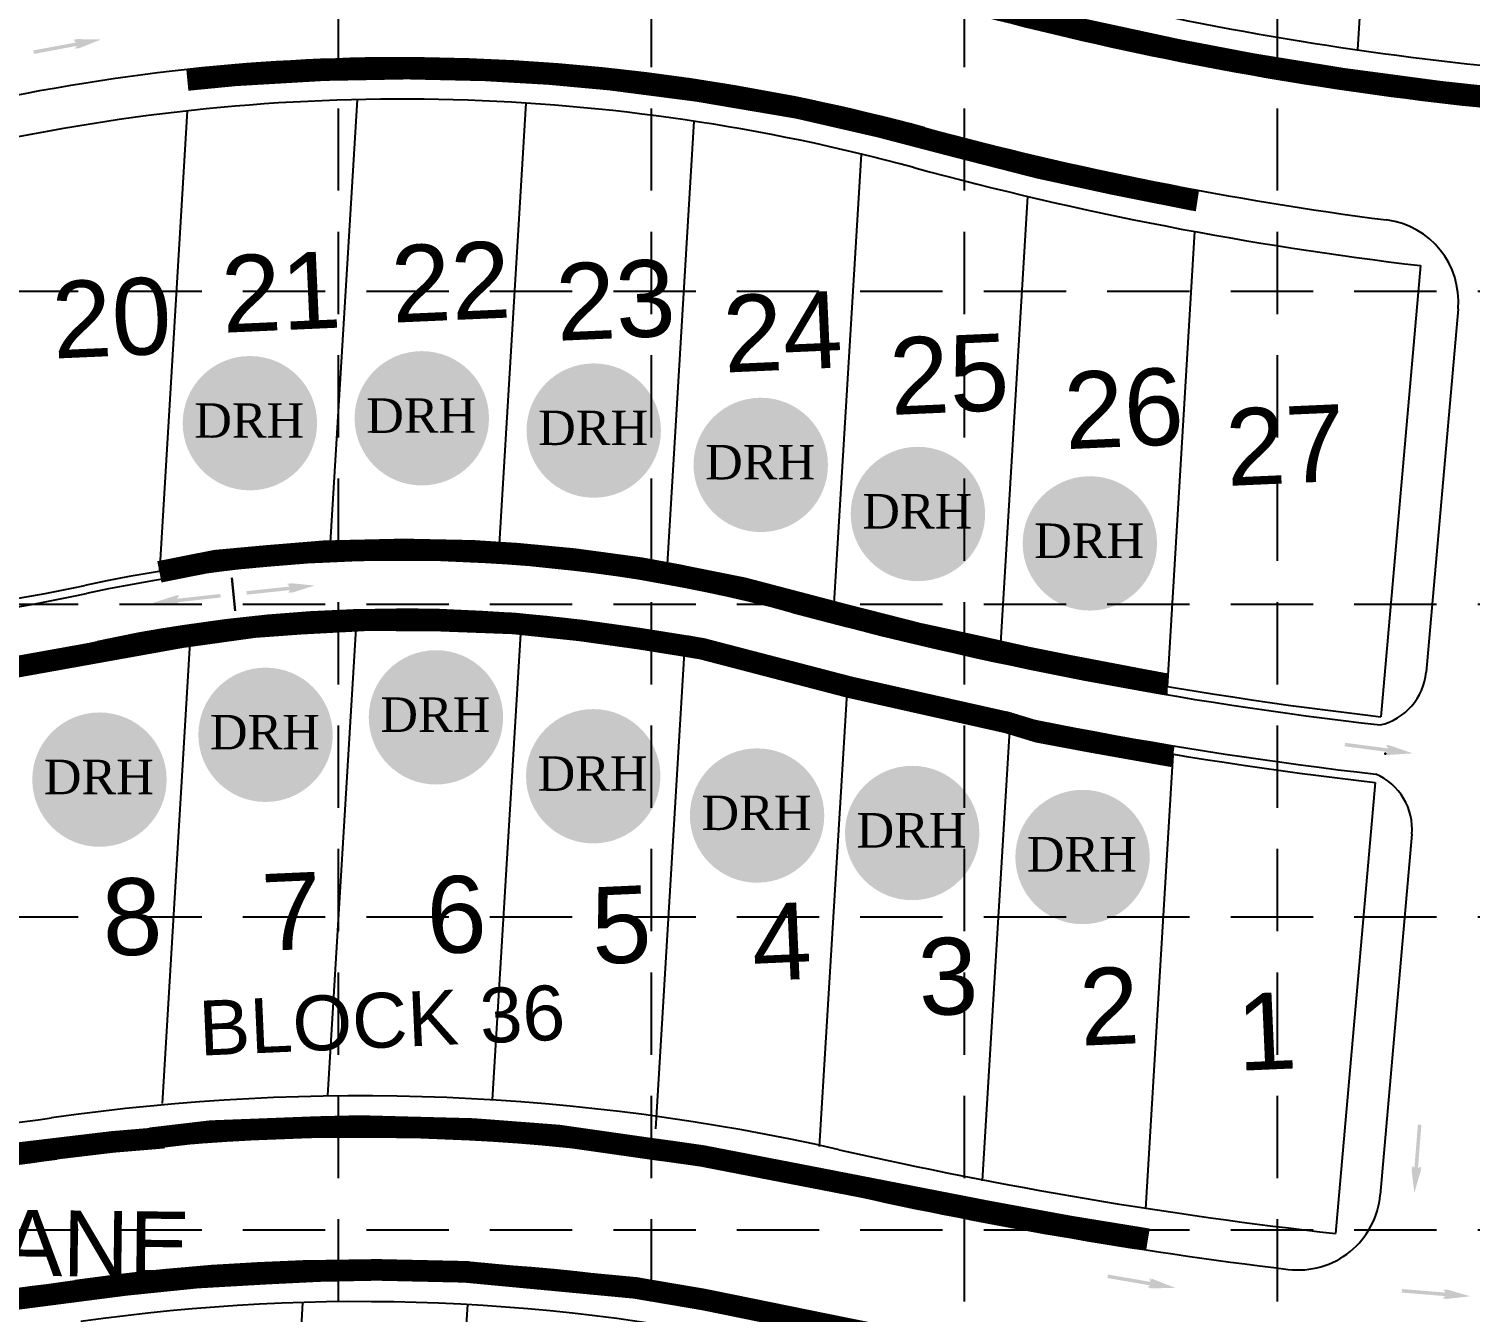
# Model space of a CAD drawing. Header units: feet. Extents: x 6037 to 11520, y 4436 to 7866.
# Drawn here: x 9207 to 9600.9, y 6299.6 to 6650.5 of the extents above; entities that cross this region are included whole.
import ezdxf
from ezdxf.enums import TextEntityAlignment as Align

# ---------------------------------------------------------------- set-up
doc = ezdxf.new("R2010")
doc.units = ezdxf.units.FT
doc.header["$LTSCALE"] = 0.4
doc.header["$MEASUREMENT"] = 0
doc.linetypes.add('DASHED2', pattern=[0.375, 0.25, -0.125])
doc.linetypes.add('HIDDEN', pattern=[0.375, 0.25, -0.125])
for name, color, linetype in [('1 BLOCK NUMBER', 7, 'Continuous'), ('1 DR HORTON LOT', 7, 'Continuous'), ('1 EROSION BLANKET', 84, 'Continuous'), ('1 LOT NUMBER', 7, 'Continuous'), ('1 STREET NAMES', 7, 'Continuous'), ('BASE', 7, 'Continuous'), ('grid', 254, 'HIDDEN'), ('LOTLINE', 7, 'Continuous'), ('PAVING', 7, 'Continuous'), ('ROW', 7, 'Continuous')]:
    doc.layers.add(name, color=color, linetype=linetype)
doc.styles.add('DRHorton', font='dutcheb.ttf')
doc.styles.get("Standard").update_dxf_attribs({"font": 'ARIAL.TTF'})

# ---------------------------------------------------------------- blocks, each defined once
blk = doc.blocks.new('DRHorton')
h = blk.add_hatch(color=1)
h.paths.add_polyline_path([(78.69822540696084, 25.78470422915278, 1), (40.43404856909645, 25.78470422915278, 1)])
h.paths.add_polyline_path([(42.32948281545312, 17.90510793809595), (76.50029822822269, 17.90510793809595), (76.50029822822269, 34.86907338622756), (42.32948281545312, 34.86907338622756)], flags=24)
at = {"layer": 'BASE', "color": 176, "style": 'DRHorton'}
blk.add_text('DRH', height=9.814143575853077, dxfattribs=at).set_placement((59.39083912051757, 21.64263810623019), align=Align.CENTER)

msp = doc.modelspace()

# ---------------------------------------------------------------- hatches: boundary and pattern name
at = {"layer": 'PAVING', "linetype": 'Continuous', "lineweight": 30}
h = msp.add_hatch(color=256, dxfattribs=at)
edge = h.paths.add_edge_path()
edge.add_line((9219.58920719346, 6645.165583734626), (9220.082570077935, 6645.830361546349))
edge.add_line((9220.082570077935, 6645.830361546348), (9208.374409609498, 6643.652292855568))
edge.add_line((9208.374409609496, 6643.652292855567), (9208.19583581973, 6644.603549121445))
edge.add_line((9208.19583581973, 6644.603549121446), (9219.904226094177, 6646.781515369324))
edge.add_line((9219.904226094179, 6646.781515369322), (9219.172226330036, 6647.340490655908))
edge.add_line((9219.172226330033, 6647.340490655909), (9219.170014809875, 6647.34173811951))
edge.add_ellipse((9219.761546701257, 6647.497597143872), major_axis=(-0.6194961265852083, -0.115220237173801), ratio=0.2857142857142858, start_angle=-125.83152777777792, end_angle=14.496719444444523, ccw=False)
edge.add_line((9220.097512465154, 6647.708547922447), (9220.097393328908, 6647.706115721375))
edge.add_line((9220.097393328906, 6647.706115721376), (9226.678514881272, 6647.580831112157))
edge.add_line((9226.67851488127, 6647.580831112155), (9220.568846944034, 6645.143466869265))
edge.add_line((9220.568846944034, 6645.143466869265), (9220.569757042245, 6645.144323969751))
edge.add_ellipse((9220.189794980062, 6645.224158129837), major_axis=(-0.6194961265852083, -0.115220237173801), ratio=0.285714285714286, start_angle=-17.182672222222322, end_angle=124.7269333333333, ccw=False)
edge.add_line((9219.588223142488, 6645.166369291188), (9219.589207193463, 6645.165583734625))
edge.add_line((9219.58920719346, 6645.165583734626), (9219.58920719346, 6645.165583734626))
edge.add_line((9219.58920719346, 6645.165583734626), (9219.58920719346, 6645.165583734626))
h = msp.add_hatch(color=256, dxfattribs=at)
edge = h.paths.add_edge_path()
edge.add_line((9277.864034307126, 6496.433377429757), (9278.407485534815, 6497.058251686846))
edge.add_line((9278.407485534814, 6497.058251686846), (9266.565636588371, 6495.794571344024))
edge.add_line((9266.565636588373, 6495.794571344023), (9266.46158461509, 6496.756903338714))
edge.add_line((9266.46158461509, 6496.756903338714), (9278.303448513656, 6498.020246448585))
edge.add_line((9278.303448513652, 6498.020246448586), (9277.616656096694, 6498.634163146702))
edge.add_line((9277.616656096694, 6498.634163146701), (9277.614930665663, 6498.635729361778))
edge.add_ellipse((9278.2167696335, 6498.745236762398), major_axis=(-0.6265668149816578, -0.06682200440127672), ratio=0.2857142857142857, start_angle=-125.83152777777792, end_angle=14.496719444444523, ccw=False)
edge.add_line((9278.568085597595, 6498.929492885396), (9278.567574822862, 6498.927043414817))
edge.add_line((9278.56757482286, 6498.927043414816), (9285.119055573352, 6498.291573385609))
edge.add_line((9285.119055573357, 6498.29157338561), (9278.838934726075, 6496.335249121326))
edge.add_line((9278.838934726069, 6496.335249121326), (9278.840013757712, 6496.33636456267))
edge.add_ellipse((9278.467388726018, 6496.445429898916), major_axis=(-0.6265668149816578, -0.06682200440127672), ratio=0.2857142857142859, start_angle=-17.182672222222322, end_angle=124.7269333333333, ccw=False)
edge.add_line((9277.863146856233, 6496.434475975698), (9277.86403430713, 6496.433377429757))
edge.add_line((9277.864034307126, 6496.433377429757), (9277.864034307126, 6496.433377429757))
edge.add_line((9277.864034307126, 6496.433377429757), (9277.864034307126, 6496.433377429757))
h = msp.add_hatch(color=256, dxfattribs=at)
edge = h.paths.add_edge_path()
edge.add_line((9248.232279763233, 6493.226907121799), (9247.567701853279, 6493.720842029277))
edge.add_line((9247.567701853275, 6493.720842029276), (9259.405835050211, 6495.020061957223))
edge.add_line((9259.40583505021, 6495.020061957223), (9259.30190545599, 6495.982174113988))
edge.add_line((9259.301905455992, 6495.982174113988), (9247.463664832112, 6494.682836791014))
edge.add_line((9247.463664832116, 6494.682836791017), (9248.002959848885, 6495.429394557122))
edge.add_line((9248.002959848884, 6495.429394557122), (9248.00474101226, 6495.431456567084))
edge.add_ellipse((9247.393408197828, 6495.409680341688), major_axis=(0.626356730091173, 0.0687633665403202), ratio=0.2857142857142856, start_angle=345.5032805555555, end_angle=485.8315277777779)
edge.add_line((9247.010808152592, 6495.514515597583), (9247.011620885643, 6495.512151863502))
edge.add_line((9247.011620885642, 6495.512151863501), (9240.747832481415, 6493.489760986577))
edge.add_line((9240.747832481415, 6493.489760986578), (9247.30103410089, 6492.922171699374))
edge.add_line((9247.301034100892, 6492.922171699374), (9247.299910700542, 6492.923245804635))
edge.add_ellipse((9247.640577651398, 6493.10950017482), major_axis=(0.626356730091173, 0.0687633665403202), ratio=0.2857142857142861, start_angle=235.2730666666667, end_angle=377.1826722222223)
edge.add_line((9248.23317466629, 6493.22806240985), (9248.232279763233, 6493.226907121798))
edge.add_line((9248.232279763233, 6493.226907121799), (9248.232279763233, 6493.226907121799))
edge.add_line((9248.232279763233, 6493.226907121799), (9248.232279763233, 6493.226907121799))
h = msp.add_hatch(color=256, dxfattribs=at)
edge = h.paths.add_edge_path()
edge.add_line((9578.02961550137, 6454.501033190941), (9578.551863017632, 6453.742315216277))
edge.add_line((9578.551863017632, 6453.742315216276), (9566.744274976663, 6455.295481530334))
edge.add_line((9566.744274976661, 6455.295481530334), (9566.62239357665, 6454.335637706105))
edge.add_line((9566.622393576648, 6454.335637706105), (9578.425388408927, 6452.782957529404))
edge.add_line((9578.425388408928, 6452.782957529404), (9577.754204145633, 6452.303752467271))
edge.add_line((9577.754204145629, 6452.30375246727), (9577.752889188523, 6452.302357322491))
edge.add_ellipse((9578.342802926305, 6452.17109467434), major_axis=(-0.6247352383653588, 0.08220036596482466), ratio=0.2857142857142856, start_angle=342.8173277777778, end_angle=484.7269333333335)
edge.add_line((9578.679390868, 6451.977566465009), (9578.678125287845, 6451.977889965352))
edge.add_line((9578.678125287845, 6451.977889965353), (9585.23961995132, 6452.40392595225))
edge.add_line((9585.239619951324, 6452.40392595225), (9579.022533843525, 6454.560754060076))
edge.add_line((9579.022533843523, 6454.560754060076), (9579.024081968508, 6454.562028719702))
edge.add_ellipse((9578.639318597312, 6454.465435138663), major_axis=(-0.6247352383653588, 0.08220036596482466), ratio=0.2857142857142856, start_angle=234.1684722222222, end_angle=374.4967194444445)
edge.add_line((9578.028594617763, 6454.50033652716), (9578.029615501368, 6454.501033190941))
edge.add_line((9578.02961550137, 6454.501033190941), (9578.02961550137, 6454.501033190941))
at = {"layer": 'PAVING'}
h = msp.add_hatch(color=256, dxfattribs=at)
edge = h.paths.add_edge_path()
edge.add_line((9585.18064639745, 6339.676087333256), (9585.69445278352, 6339.026230215522))
edge.add_line((9585.69445278352, 6339.026230215521), (9586.637697599204, 6350.898237257246))
edge.add_line((9586.637697599206, 6350.898237257246), (9587.602456048045, 6350.823086726191))
edge.add_line((9587.602456048045, 6350.823086726191), (9586.658654161482, 6338.950942353279))
edge.add_line((9586.65865416148, 6338.950942353279), (9587.389164656404, 6339.5128143477))
edge.add_line((9587.389164656404, 6339.5128143477), (9587.391184260638, 6339.51448238877))
edge.add_ellipse((9587.3877649248, 6338.902771409519), major_axis=(0.04993441978204518, 0.6281382870272229), ratio=0.2857142857142856, start_angle=-125.83152777777792, end_angle=14.496719444444523, ccw=False)
edge.add_line((9587.504035400056, 6338.523489980926), (9587.50182195625, 6338.524057485512))
edge.add_line((9587.50182195625, 6338.524057485512), (9585.66822340229, 6332.202611274151))
edge.add_line((9585.66822340229, 6332.202611274151), (9584.904041450083, 6338.735735927729))
edge.add_line((9584.90404145008, 6338.735735927728), (9584.905256412996, 6338.734694147284))
edge.add_ellipse((9585.08120292214, 6339.080797437843), major_axis=(0.04993441978204518, 0.6281382870272229), ratio=0.2857142857142856, start_angle=-17.182672222222322, end_angle=124.7269333333333, ccw=False)
edge.add_line((9585.181926961845, 6339.676685760822), (9585.18064639745, 6339.676087333254))
edge.add_line((9585.18064639745, 6339.676087333256), (9585.18064639745, 6339.676087333256))
edge.add_line((9585.18064639745, 6339.676087333256), (9585.18064639745, 6339.676087333256))
h = msp.add_hatch(color=256, dxfattribs=at)
edge = h.paths.add_edge_path()
edge.add_line((9512.80230952222, 6306.469504560134), (9513.49670703398, 6306.921198175369))
edge.add_line((9513.49670703398, 6306.921198175367), (9501.762109267713, 6308.954280160735))
edge.add_line((9501.76210926771, 6308.954280160735), (9501.925833049587, 6309.907873057346))
edge.add_line((9501.925833049587, 6309.907873057346), (9513.660558178959, 6307.874458823067))
edge.add_line((9513.66055817896, 6307.874458823067), (9513.168395823972, 6308.653450762294))
edge.add_line((9513.168395823976, 6308.653450762294), (9513.166886501138, 6308.655642320333))
edge.add_ellipse((9513.77568079987, 6308.59588015988), major_axis=(-0.6208662721392768, 0.1075928716427857), ratio=0.2857142857142857, start_angle=-125.83152777777792, end_angle=14.496719444444523, ccw=False)
edge.add_line((9514.16406119639, 6308.676712660097), (9514.163350487805, 6308.674587807031))
edge.add_line((9514.163350487803, 6308.674587807031), (9520.288948934915, 6306.266442830553))
edge.add_line((9520.288948934913, 6306.266442830553), (9513.713222765691, 6306.107458315871))
edge.add_line((9513.713222765695, 6306.107458315871), (9513.714327959671, 6306.10844487054))
edge.add_ellipse((9513.385906750447, 6306.315529807577), major_axis=(-0.6208662721392768, 0.1075928716427857), ratio=0.2857142857142857, start_angle=-17.182672222222322, end_angle=124.7269333333333, ccw=False)
edge.add_line((9512.801832564515, 6306.470725074799), (9512.802309522218, 6306.469504560133))
edge.add_line((9512.80230952222, 6306.469504560134), (9512.80230952222, 6306.469504560134))
edge.add_line((9512.80230952222, 6306.469504560134), (9512.80230952222, 6306.469504560134))
h = msp.add_hatch(color=256, dxfattribs=at)
edge = h.paths.add_edge_path()
edge.add_line((9593.45794066609, 6303.489843328565), (9594.108991670231, 6304.002125801266))
edge.add_line((9594.108991670228, 6304.002125801266), (9582.239233326976, 6304.97340304621))
edge.add_line((9582.23923332698, 6304.97340304621), (9582.316647029835, 6305.937923942905))
edge.add_line((9582.316647029835, 6305.937923942905), (9594.186650131212, 6304.966207022107))
edge.add_line((9594.186650131212, 6304.966207022107), (9593.626414461147, 6305.69791638748))
edge.add_line((9593.626414461147, 6305.697916387479), (9593.624755580646, 6305.699982326533))
edge.add_ellipse((9594.236456787366, 6305.695119437615), major_axis=(-0.62801869888484, 0.05141660976237099), ratio=0.2857142857142857, start_angle=-125.83152777777792, end_angle=14.496719444444523, ccw=False)
edge.add_line((9594.616011543854, 6305.810494531638), (9594.615495826112, 6305.808335435725))
edge.add_line((9594.615495826109, 6305.808335435724), (9600.932648863472, 6303.959791745096))
edge.add_line((9600.932648863472, 6303.959791745096), (9594.397712302476, 6303.21107266826))
edge.add_line((9594.39771230248, 6303.21107266826), (9594.398675236393, 6303.212221191236))
edge.add_ellipse((9594.05298812166, 6303.388983971608), major_axis=(-0.62801869888484, 0.05141660976237099), ratio=0.2857142857142858, start_angle=-17.182672222222322, end_angle=124.7269333333333, ccw=False)
edge.add_line((9593.457339154274, 6303.491113953924), (9593.457940666089, 6303.489843328567))
edge.add_line((9593.45794066609, 6303.489843328565), (9593.45794066609, 6303.489843328565))
edge.add_line((9593.45794066609, 6303.489843328565), (9593.45794066609, 6303.489843328565))

# ---------------------------------------------------------------- linework, layer by layer
at = {"layer": '1 EROSION BLANKET'}
for points, const_width in [([(9299.949798221183, 6679.279393839604), (9345.668465693489, 6678.237742545418), (9383.873529657794, 6674.510177968121), (9408.349279830498, 6670.676367099079), (9434.280341298076, 6665.520546974474), (9474.206273997854, 6655.564309515528), (9491.243589815036, 6651.194076260983), (9521.036258587876, 6644.758397206122), (9541.444896911158, 6640.865170190762), (9566.098892323065, 6636.862789964665), (9592.729025436878, 6633.306022849909), (9614.613198751045, 6630.934855421459)], 5.92), ([(9250.291145582443, 6636.52236898764), (9263.299147549733, 6637.791279055451), (9287.75830958168, 6639.222944642339), (9310.37534901518, 6639.631989671154), (9331.682617114602, 6639.158784787567), (9349.138993229502, 6638.159443539507), (9365.958926392865, 6636.615007065233), (9389.745672610796, 6633.524321285337), (9417.137388314768, 6628.876445323416), (9439.619264574725, 6623.712136037047), (9460.079639645806, 6618.368148810356), (9483.031812510471, 6612.496867243221), (9503.58510766372, 6608.037869141053), (9525.076773480461, 6603.763172897045), (9526.400895690527, 6603.559608707577)], 5.92), ([(9242.650224046436, 6502.041053333123), (9258.023029593947, 6505.087879774903), (9271.871256951814, 6506.357388795801), (9287.82108546485, 6507.668113775186), (9297.58723190573, 6507.890916337836), (9309.404714638695, 6508.158273024181), (9328.407747213994, 6507.766206318898), (9340.409686539668, 6506.992470733938), (9355.905983214918, 6505.528805080074), (9374.01256440346, 6503.079781736242), (9383.816111434993, 6501.280502702139), (9402.284055040349, 6497.571521642649), (9430.024695735283, 6490.290368394983), (9450.095109669495, 6485.180779462722), (9465.980984791586, 6481.737621769675), (9479.54198856582, 6478.712357639057), (9491.526118086422, 6476.317359863751), (9510.05658735455, 6472.776716566121), (9517.214348013425, 6471.439541818374), (9518.303586860387, 6471.408444174052)], 5.92), ([(9248.862328212472, 6484.181054884686), (9268.468480269315, 6486.919612151198), (9281.433841736362, 6487.8675791964), (9299.378338979888, 6488.81342195465), (9318.575733932037, 6488.719849510242), (9339.441554367204, 6487.936578592124), (9357.55219795756, 6486.044102457547), (9373.650539638518, 6483.796782555586), (9388.637255105972, 6481.404603852814)], 5.92), ([(9198.811185341834, 6475.19462197513), (9251.750995244583, 6484.705784397991)], 5.922179999999999), ([(9386.367136317687, 6481.804841183864), (9391.072826220563, 6480.980202156871), (9431.330797861387, 6470.495376059512), (9475.09425830635, 6460.670962769588)], 5.922179999999999), ([(9473.418447703192, 6461.126855397773), (9482.785801698908, 6458.274225519164), (9497.059845305339, 6455.599876023673), (9515.834058682565, 6452.254068172508), (9519.67767955659, 6451.586115688908)], 5.92), ([(9240.132609394917, 6347.146130691151), (9256.72282551053, 6349.101912174097), (9285.70910752243, 6350.219502733788), (9297.45273108031, 6350.498894384178), (9328.443219635668, 6349.685452202513), (9351.623431599506, 6347.918029486642), (9380.346157934018, 6343.812860924627)], 5.92), ([(9243.914743599462, 6347.34070582034), (9229.88445422824, 6346.161594787945), (9171.856647151897, 6339.229541038388)], 5.922179999999999), ([(9467.495254363877, 6327.465906738493), (9424.016343966223, 6335.939444234185), (9390.988580622377, 6342.339366826149), (9378.537457003678, 6344.102586950345)], 5.922179999999999), ([(9465.37546613795, 6327.836697714218), (9491.521393336483, 6323.033397419014), (9512.864236889509, 6319.55924590018)], 5.92), ([(8967.038751071523, 6308.134926506602), (9072.591916734367, 6301.304146050814), (9116.218903554498, 6299.129019961047), (9144.705421829662, 6299.129019961047), (9174.766577093691, 6300.532406976146), (9201.416948622362, 6302.928187383488), (9233.382001486396, 6307.069732363041), (9252.918194862654, 6309.065539884339), (9272.122066107557, 6310.163916028969), (9285.026830080813, 6310.799461157494)], 5.92), ([(9282.467178979776, 6310.699595380476), (9285.14108392995, 6310.836933258531), (9302.047034286075, 6311.174761669051), (9327.215232301129, 6310.623083592473)], 5.922179999999999), ([(9325.529594401098, 6310.703620677392), (9373.558694032192, 6306.176126300094)], 5.92), ([(9372.177482038529, 6306.340065421977), (9391.36525729717, 6303.08454510831), (9426.711655836683, 6295.889081371952), (9461.732505955008, 6288.807577216619)], 5.922179999999999)]:
    msp.add_lwpolyline(points, dxfattribs=dict(at, const_width=const_width))
at = {"layer": 'grid', "color": 252, "linetype": 'DASHED2', "ltscale": 225}
for p, q in [((9291.560361386351, 7776.262776025897), (9291.560361386351, 4782.138120711477)), ((9377.095986386228, 7776.262776025897), (9377.095986386228, 4782.138120711477)), ((9462.631611386105, 7776.262776025897), (9462.631611386103, 4782.138120711477)), ((9548.16723638598, 7776.262776025897), (9548.16723638598, 4782.138120711477)), ((6126.742236390926, 6578.764026027628), (11429.95098638326, 6578.764026027628)), ((6126.742236390926, 6493.228401027751), (11429.95098638326, 6493.228401027751)), ((6126.742236390926, 6407.692776027875), (11429.95098638326, 6407.692776027875)), ((6126.742236390926, 6322.157151027998), (11429.95098638326, 6322.157151027998))]:
    msp.add_line(p, q, dxfattribs=at)
at = {"layer": 'LOTLINE'}
for p, q in [((9577.681918958026, 6768.805800715274), (9570.178840454566, 6644.756492343043)), ((9289.274361632532, 6507.046088767795), (9296.780568124826, 6631.146783371641)), ((9242.76176958471, 6502.175914215283), (9250.377401942003, 6628.086500371079)), ((9335.467659708169, 6506.634534850934), (9342.940443960304, 6630.183315179714)), ((9381.346916978215, 6501.033618324879), (9388.859354527971, 6625.237647446868)), ((9426.91809872554, 6490.337426102851), (9434.534531770192, 6616.260437275361)), ((9472.48072487602, 6479.50141617347), (9480.05134610426, 6604.666748306538)), ((9518.166985458482, 6470.708625409573), (9525.68946756881, 6595.077317288304)), ((9288.690651241863, 6358.854998985143), (9296.593551279948, 6489.514721294302)), ((9243.464823015885, 6356.622950635362), (9251.274475348153, 6485.740436450463)), ((9333.707534967223, 6357.632484058642), (9341.596631766066, 6488.064978851638)), ((9378.323406094998, 6349.780692848178), (9386.286972158434, 6481.442263105172)), ((9423.117186593188, 6344.869162922021), (9430.706766228248, 6470.348677752087)), ((9467.641419135993, 6335.50235086563), (9475.183510279154, 6460.195954325229)), ((9512.267825420904, 6327.82447998491), (9519.77545830635, 6451.948890544262)), ((9273.96799662809, 6171.355600577696), (9281.886153980877, 6302.268182329292)), ((9318.978421711923, 6170.027263139285), (9326.941337149361, 6301.678104512405))]:
    msp.add_line(p, q, dxfattribs=at)
at = {"layer": 'PAVING'}
for p, q in [((9597.625789595679, 6573.955083567603), (9588.897617366985, 6474.638261219641)), ((9584.999521798205, 6430.282049062018), (9576.33424575624, 6331.680525192123))]:
    msp.add_line(p, q, dxfattribs=at)
at = {"layer": 'PAVING', "linetype": 'Continuous', "lineweight": 30}
msp.add_line((9262.471972422825, 6500.363320945109), (9263.395876410095, 6491.409045468576), dxfattribs=at)
at = {"layer": 'PAVING'}
for centre, radius, start, end in [((9698.78897214991, 7532.282220333142), 908.047859399977, 254.7977654946224, 270.5828083535428), ((9308.717888258945, 6096.803384368493), 545.7288869999863, 74.79776549462237, 102.1475656811182), ((9698.78897214991, 7532.282220333142), 941.8042853999763, 254.7977654946224, 262.6370061571376), ((9575.207940036848, 6575.925202520175), 22.50428399999944, 354.9776261174333, 82.63700667298475), ((9308.717888258945, 6096.803384368493), 408.4527545999898, 74.79776549462237, 102.1475656811182), ((9131.133580754551, 6921.817929035173), 435.4578953999894, 266.5386983396559, 282.1475656811181), ((9308.717888258945, 6096.803384368493), 394.9501841999901, 74.79776549462237, 102.1475656811182), ((9698.78897214991, 7532.282220333142), 1079.080417799973, 254.7977654946224, 263.483822096364), ((9131.133580754551, 6921.817929035173), 448.960465799989, 266.5386983396559, 282.1475656811181), ((9698.78897214991, 7532.282220333142), 1092.582988199973, 254.7977650063169, 263.5022872285443), ((9572.644674619183, 6476.06655927964), 16.31560589999959, 283.0576372285427, 354.9776233396528), ((9568.746558187233, 6431.710398502853), 16.31560589999959, 354.9776261174333, 66.89761222854126), ((9297.420961310938, 5768.017217768533), 579.4853129999855, 77.18342266689355, 98.20107794930503), ((9131.133580754551, 6921.817929035173), 586.2365981999856, 266.5386983396559, 278.201077949305), ((9698.78897214991, 7532.282220333142), 1229.859120599969, 257.1834233396534, 263.1083733396595), ((9553.916323311274, 6333.650660144679), 22.50428399999944, 263.1083733396595, 354.9776261174333), ((9297.420961310938, 5768.017217768533), 545.7288869999863, 77.18342266689355, 98.20107794930503), ((9131.133580754551, 6921.817929035173), 619.9930241999847, 266.5386983396559, 278.201077949305), ((9698.78897214991, 7532.282220333142), 1263.615546599968, 257.1834226668935, 263.2228885639811)]:
    msp.add_arc(centre, radius, start, end, dxfattribs=at)
at = {"layer": 'PAVING', "linetype": 'Continuous', "lineweight": 30}
msp.add_point((9577.754204145613, 6452.303752467252), dxfattribs=at)
at = {"layer": 'ROW'}
for p, q in [((9587.367887833956, 6585.761275201297), (9576.527985002629, 6462.415404853836)), ((9574.951275093, 6444.475084451947), (9564.112355136585, 6321.140070351466))]:
    msp.add_line(p, q, dxfattribs=at)
for centre, radius, start, end in [((9698.78897214991, 7532.282220333142), 896.7957173999773, 254.7977650063169, 270.5828066729921), ((9308.717888258945, 6096.803384368493), 534.4767449999866, 74.79776500631692, 102.1475650063141), ((9698.78897214991, 7532.282220333142), 953.056427399976, 254.7977650063169, 263.2862400063239), ((9308.717888258945, 6096.803384368493), 410.7031829999897, 74.79776500631692, 102.1475650063141), ((9131.133580754551, 6921.817929035173), 433.2074669999894, 266.5386983396559, 282.1475650063141), ((9698.78897214991, 7532.282220333142), 1076.829989399973, 254.7977650063169, 263.4806983396572), ((9308.717888258945, 6096.803384368493), 392.6997557999901, 74.79776500631692, 102.1475650063141), ((9131.133580754551, 6921.817929035173), 451.210894199989, 266.5386983396559, 282.1475650063141), ((9698.78897214991, 7532.282220333142), 1094.833416599972, 254.7977650063169, 263.5053205618707), ((9297.420961310938, 5768.017217768533), 590.7374549999852, 77.18342333965343, 98.20107889520948), ((9131.133580754551, 6921.817929035173), 574.9844561999859, 266.5386983396559, 278.2010788952094), ((9698.78897214991, 7532.282220333142), 1218.606978599969, 257.1834233396534, 263.6548900063236), ((9297.420961310938, 5768.017217768533), 534.4767449999866, 77.18342333965343, 98.20107889520948)]:
    msp.add_arc(centre, radius, start, end, dxfattribs=at)

# ---------------------------------------------------------------- block references
at = {"layer": '1 DR HORTON LOT', "xscale": 0.9600000000000364, "yscale": 0.9600000000000364, "zscale": 0.96}
for p in [(9210.206591925113, 6517.924661666026), (9257.19849334849, 6519.266265039809), (9304.190394771866, 6515.91225660535), (9349.839686166875, 6506.521040455078), (9392.803702462099, 6493.105021649664), (9439.795617646238, 6485.055401406964), (9261.06314831761, 6437.497439558298), (9214.489243801228, 6432.724268754859), (9169.093921029986, 6420.467349272538), (9304.05445220391, 6421.387985296864), (9348.837063285633, 6410.648356588785), (9391.231273947302, 6405.875185785348), (9437.805178463685, 6399.31207313079)]:
    msp.add_blockref('DRHorton', p, dxfattribs=at)

# ---------------------------------------------------------------- texts
at = {"layer": '1 BLOCK NUMBER'}
msp.add_text('BLOCK 36', height=15, rotation=2.538698339650963, dxfattribs=at).set_placement((9253.424201155023, 6377.221869936322), align=Align.MIDDLE_LEFT)
at = {"layer": '1 LOT NUMBER', "color": 7}
for s, p in [('22', (9305.981221587492, 6580.639562227469)), ('21', (9259.596690990524, 6577.888041276472)), ('23', (9351.002720861252, 6575.682826525236)), ('20', (9213.303259774231, 6570.818420449538)), ('24', (9396.695592908685, 6567.000032431775)), ('25', (9442.212119310054, 6555.400135938635)), ('26', (9489.928932670779, 6546.047939233525)), ('27', (9534.108042573973, 6536.000733494541)), ('8', (9227.017648252653, 6407.400994419995)), ('7', (9270.640346007049, 6408.859140250563)), ('6', (9315.679248573453, 6408.001177569773)), ('5', (9360.734021194236, 6405.222980373823)), ('4', (9404.55860606055, 6400.590831260146)), ('3', (9450.034348711219, 6391.1123516755)), ('2', (9494.133244743587, 6382.93781270722)), ('1', (9537.111204127572, 6376.079687125199))]:
    msp.add_text(s, height=21, rotation=2.538698339650963, dxfattribs=at).set_placement(p, align=Align.MIDDLE_LEFT)
at = {"layer": '1 STREET NAMES', "color": 7}
msp.add_text('HAYDEN LANE', height=18, rotation=359.3099538952055, dxfattribs=at).set_placement((9073.708578471671, 6320.166458379372), align=Align.MIDDLE_LEFT)

doc.saveas('drawing.dxf')
